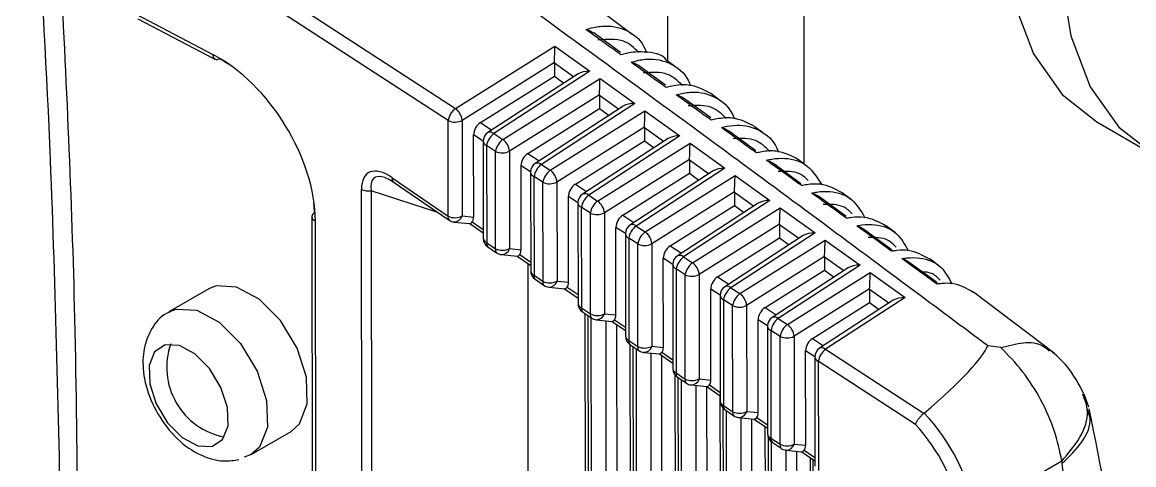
# Model space of a CAD drawing. Extents: x 7 to 135, y 3 to 97.
# Drawn here: x 100.025 to 101.107, y 75.005 to 75.435 of the extents above; entities that cross this region are included whole.
import ezdxf

# ---------------------------------------------------------------- set-up
doc = ezdxf.new("R2010")
doc.units = 0
doc.header["$MEASUREMENT"] = 0
doc.layers.add('OBJECT', color=7, linetype='CONTINUOUS')

msp = doc.modelspace()

# ---------------------------------------------------------------- linework, layer by layer
at = {"layer": 'OBJECT'}
for p, q in [((100.6533, 75.3971), (100.6533, 82.2536)), ((100.7862, 75.2971), (100.7862, 82.1769)), ((100.6187, 75.4232), (100.3366, 75.6355)), ((100.1423, 75.5488), (100.4465, 75.3512)), ((100.4393, 75.3395), (100.1349, 75.5372)), ((100.135, 75.4432), (100.2103, 75.4039)), ((100.1372, 75.4386), (100.2124, 75.3993)), ((100.6073, 75.4057), (100.5812, 75.4247)), ((100.4465, 75.3512), (100.5434, 75.4119)), ((100.5434, 75.4119), (100.5774, 75.3875)), ((100.6614, 75.3911), (100.6524, 75.3978)), ((100.5429, 75.396), (100.453, 75.3397)), ((100.5774, 75.3875), (100.484, 75.3268)), ((100.5429, 75.3954), (100.5429, 75.3827)), ((100.5615, 75.382), (100.5429, 75.3954)), ((100.6512, 75.3739), (100.6249, 75.393)), ((100.4709, 75.3375), (100.5429, 75.3827)), ((100.5659, 75.3849), (100.4781, 75.3278)), ((100.4927, 75.3212), (100.5873, 75.3805)), ((100.5429, 75.3827), (100.5522, 75.376)), ((100.5873, 75.3805), (100.6213, 75.3561)), ((100.7041, 75.3589), (100.6951, 75.3657)), ((100.5868, 75.3645), (100.4992, 75.3097)), ((100.6213, 75.3561), (100.5302, 75.2968)), ((100.5867, 75.364), (100.5867, 75.3512)), ((100.6054, 75.3506), (100.5867, 75.364)), ((100.6951, 75.342), (100.6687, 75.3612)), ((100.5171, 75.3075), (100.5867, 75.3512)), ((100.6098, 75.3535), (100.5242, 75.2978)), ((100.5388, 75.2912), (100.6311, 75.349)), ((100.5867, 75.3512), (100.5961, 75.3445)), ((100.6311, 75.349), (100.6651, 75.3246)), ((100.4394, 75.2465), (100.4393, 75.3395)), ((100.453, 75.3397), (100.4531, 75.2467)), ((100.4709, 75.3375), (100.482, 75.3303)), ((100.6306, 75.3331), (100.5454, 75.2797)), ((100.7451, 75.3281), (100.7378, 75.3335)), ((101.071, 75.3383), (101.1261, 75.3065)), ((100.4643, 75.2456), (100.4642, 75.3256)), ((100.4735, 75.3195), (100.4642, 75.3256)), ((100.484, 75.3268), (100.4927, 75.3212)), ((100.6536, 75.322), (100.5704, 75.2678)), ((100.6651, 75.3246), (100.5763, 75.2668)), ((100.6306, 75.3325), (100.6306, 75.3197)), ((100.6492, 75.3191), (100.6306, 75.3325)), ((100.7391, 75.3101), (100.7125, 75.3295)), ((100.4735, 75.3194), (100.4736, 75.225)), ((100.4855, 75.3095), (100.4769, 75.3151)), ((100.4769, 75.3151), (100.477, 75.2207)), ((100.5633, 75.2775), (100.6306, 75.3197)), ((100.585, 75.2612), (100.675, 75.3175)), ((100.6306, 75.3197), (100.6399, 75.3131)), ((100.675, 75.3175), (100.709, 75.2931)), ((100.4856, 75.2148), (100.4855, 75.3095)), ((100.4992, 75.3097), (100.4993, 75.215)), ((100.5171, 75.3075), (100.5282, 75.3004)), ((100.6744, 75.3016), (100.5916, 75.2497)), ((100.6744, 75.301), (100.6744, 75.2883)), ((100.6931, 75.2877), (100.6744, 75.301)), ((100.7895, 75.2946), (100.7805, 75.3014)), ((100.5105, 75.2139), (100.5104, 75.2956)), ((100.5197, 75.2895), (100.5104, 75.2956)), ((100.5197, 75.2894), (100.5198, 75.1933)), ((100.5302, 75.2968), (100.5388, 75.2912)), ((100.6975, 75.2905), (100.6165, 75.2379)), ((100.709, 75.2931), (100.6224, 75.2369)), ((100.783, 75.2781), (100.7563, 75.2977)), ((100.3849, 75.2839), (100.4394, 75.2465)), ((100.3859, 75.28), (100.4404, 75.2426)), ((100.5317, 75.2795), (100.523, 75.2851)), ((100.523, 75.2851), (100.5231, 75.1891)), ((100.5318, 75.1831), (100.5317, 75.2795)), ((100.5454, 75.2797), (100.5455, 75.1833)), ((100.6095, 75.2475), (100.6744, 75.2883)), ((100.6312, 75.2312), (100.7188, 75.2861)), ((100.6744, 75.2883), (100.6837, 75.2816)), ((100.7188, 75.2861), (100.7528, 75.2617)), ((100.3558, 74.5845), (100.3551, 75.2724)), ((100.3644, 75.2711), (100.3651, 74.5832)), ((100.4293, 75.2502), (100.3644, 75.2711)), ((100.5633, 75.2775), (100.5743, 75.2704)), ((100.7183, 75.2702), (100.6377, 75.2197)), ((100.7183, 75.2696), (100.7183, 75.2568)), ((100.7369, 75.2562), (100.7183, 75.2696)), ((100.8322, 75.2625), (100.8232, 75.2692)), ((100.5566, 75.1822), (100.5566, 75.2656)), ((100.5658, 75.2595), (100.5566, 75.2656)), ((100.5658, 75.2594), (100.5659, 75.1617)), ((100.5763, 75.2668), (100.585, 75.2612)), ((100.7413, 75.2591), (100.6627, 75.2079)), ((100.7528, 75.2617), (100.6686, 75.2069)), ((100.8269, 75.2461), (100.8, 75.2658)), ((100.3068, 75.2461), (100.3074, 74.666)), ((100.4531, 75.2467), (100.4643, 75.2456)), ((100.5779, 75.2495), (100.5691, 75.2552)), ((100.5691, 75.2552), (100.5692, 75.1574)), ((100.578, 75.1514), (100.5779, 75.2495)), ((100.5916, 75.2497), (100.5917, 75.1516)), ((100.6095, 75.2475), (100.6204, 75.2404)), ((100.6556, 75.2175), (100.7183, 75.2568)), ((100.6774, 75.2012), (100.7627, 75.2546)), ((100.7183, 75.2568), (100.7276, 75.2501)), ((100.7627, 75.2546), (100.7967, 75.2302)), ((100.3101, 75.2418), (100.3107, 74.6617)), ((100.4451, 75.2408), (100.4606, 75.2393)), ((100.4604, 75.2393), (100.4736, 75.2302)), ((100.4629, 75.2409), (100.4736, 75.2335)), ((100.6028, 75.1505), (100.6027, 75.2356)), ((100.612, 75.2296), (100.6027, 75.2356)), ((100.6224, 75.2369), (100.6312, 75.2312)), ((100.7621, 75.2387), (100.6839, 75.1897)), ((100.7621, 75.2381), (100.7621, 75.2253)), ((100.7808, 75.2247), (100.7621, 75.2381)), ((100.8749, 75.2303), (100.8659, 75.2371)), ((100.612, 75.2295), (100.6121, 75.13)), ((100.624, 75.2195), (100.6153, 75.2252)), ((100.6153, 75.2252), (100.6154, 75.1257)), ((100.7018, 75.1875), (100.7621, 75.2253)), ((100.7852, 75.2276), (100.7088, 75.1779)), ((100.7967, 75.2302), (100.7147, 75.1769)), ((100.7621, 75.2253), (100.7714, 75.2187)), ((100.8709, 75.2141), (100.8438, 75.2339)), ((100.477, 75.2207), (100.4856, 75.2148)), ((100.478, 75.2168), (100.4866, 75.2109)), ((100.4993, 75.215), (100.5105, 75.2139)), ((100.6242, 75.1197), (100.624, 75.2195)), ((100.6377, 75.2197), (100.6379, 75.1199)), ((100.6556, 75.2175), (100.6666, 75.2104)), ((100.7236, 75.1712), (100.8065, 75.2231)), ((100.8065, 75.2231), (100.8405, 75.1987)), ((100.4913, 75.2091), (100.5068, 75.2076)), ((100.5066, 75.2076), (100.5198, 75.1986)), ((100.5091, 75.2092), (100.5198, 75.2018)), ((100.649, 75.1188), (100.6489, 75.2056)), ((100.6581, 75.1996), (100.6489, 75.2056)), ((100.6686, 75.2069), (100.6774, 75.2012)), ((100.806, 75.2072), (100.7301, 75.1597)), ((100.806, 75.2066), (100.806, 75.1939)), ((100.8246, 75.1933), (100.806, 75.2066)), ((100.9175, 75.198), (100.9084, 75.2049)), ((100.5177, 74.6799), (100.5172, 75.2004)), ((100.6581, 75.1995), (100.6582, 75.0983)), ((100.6702, 75.1895), (100.6614, 75.1952)), ((100.6614, 75.1952), (100.6615, 75.0941)), ((100.748, 75.1575), (100.806, 75.1939)), ((100.829, 75.1961), (100.7549, 75.1479)), ((100.8405, 75.1987), (100.7609, 75.1469)), ((100.806, 75.1939), (100.8153, 75.1872)), ((100.915, 75.1822), (100.8875, 75.2022)), ((100.5231, 75.1891), (100.5318, 75.1831)), ((100.5241, 75.1851), (100.5328, 75.1792)), ((100.5455, 75.1833), (100.5566, 75.1822)), ((100.6703, 75.088), (100.6702, 75.1895)), ((100.6839, 75.1897), (100.684, 75.0882)), ((100.7018, 75.1875), (100.7127, 75.1805)), ((100.7698, 75.1412), (100.8504, 75.1917)), ((100.8504, 75.1917), (100.8844, 75.1673)), ((100.2065, 75.1758), (100.1676, 75.1533)), ((100.5375, 75.1774), (100.553, 75.1759)), ((100.5528, 75.1759), (100.5659, 75.1669)), ((100.5553, 75.1775), (100.5659, 75.1702)), ((100.6952, 75.0871), (100.6951, 75.1756)), ((100.7042, 75.1696), (100.6951, 75.1756)), ((100.7147, 75.1769), (100.7236, 75.1712)), ((100.8498, 75.1758), (100.7763, 75.1297)), ((100.8498, 75.1752), (100.8498, 75.1624)), ((100.8685, 75.1618), (100.8498, 75.1752)), ((101.0297, 75.1131), (100.951, 75.1727)), ((100.7042, 75.1695), (100.7044, 75.0667)), ((100.7164, 75.1595), (100.7076, 75.1652)), ((100.7076, 75.1652), (100.7077, 75.0624)), ((100.7165, 75.0563), (100.7164, 75.1595)), ((100.7301, 75.1597), (100.7302, 75.0565)), ((100.7942, 75.1275), (100.8498, 75.1624)), ((100.8729, 75.1647), (100.8011, 75.118)), ((100.8844, 75.1673), (100.807, 75.117)), ((100.8498, 75.1624), (100.8591, 75.1557)), ((100.5692, 75.1574), (100.578, 75.1514)), ((100.5703, 75.1534), (100.579, 75.1475)), ((100.5726, 75.1519), (100.5731, 74.6421)), ((100.5755, 75.1499), (100.576, 74.6369)), ((100.5917, 75.1516), (100.6028, 75.1505)), ((100.748, 75.1575), (100.7589, 75.1505)), ((100.5794, 74.6354), (100.5788, 75.1476)), ((100.5837, 75.1457), (100.5992, 75.1442)), ((100.5929, 75.1448), (100.5935, 74.6438)), ((100.599, 75.1442), (100.6121, 75.1352)), ((100.6015, 75.1458), (100.6121, 75.1385)), ((100.6042, 74.6826), (100.6037, 75.141)), ((100.7414, 75.0554), (100.7413, 75.1456)), ((100.7504, 75.1397), (100.7413, 75.1456)), ((100.7504, 75.1395), (100.7505, 75.035)), ((100.7609, 75.1469), (100.7698, 75.1412)), ((100.7626, 75.1295), (100.7537, 75.1353)), ((100.7537, 75.1353), (100.7538, 75.0307)), ((100.7627, 75.0246), (100.7626, 75.1295)), ((100.7763, 75.1297), (100.7764, 75.0248)), ((100.7942, 75.1275), (100.805, 75.1205)), ((100.6154, 75.1257), (100.6242, 75.1197)), ((100.6164, 75.1218), (100.6252, 75.1158)), ((100.6164, 75.1218), (100.617, 74.6231)), ((100.6193, 75.1198), (100.6199, 74.6178)), ((100.6232, 74.6164), (100.6227, 75.1175)), ((100.6379, 75.1199), (100.649, 75.1188)), ((100.807, 75.117), (100.9028, 75.0547)), ((100.9777, 75.1186), (100.9648, 75.1205)), ((100.6298, 75.114), (100.6454, 75.1125)), ((100.6368, 75.1134), (100.6373, 74.6247)), ((100.6452, 75.1125), (100.6582, 75.1036)), ((100.648, 74.6636), (100.6475, 75.1109)), ((100.6476, 75.1141), (100.6582, 75.1068)), ((100.7876, 75.0237), (100.7875, 75.1156)), ((100.7965, 75.1097), (100.7875, 75.1156)), ((100.7965, 75.1096), (100.7966, 75.0033)), ((100.7998, 75.1053), (100.8, 74.999)), ((100.8944, 75.0439), (100.7998, 75.1053)), ((100.6603, 75.0923), (100.6608, 74.604)), ((100.6615, 75.0941), (100.6703, 75.088)), ((100.6626, 75.0901), (100.6714, 75.0841)), ((100.6632, 75.0897), (100.6637, 74.5988)), ((100.6671, 74.5974), (100.6665, 75.0874)), ((100.684, 75.0882), (100.6952, 75.0871)), ((100.676, 75.0823), (100.6916, 75.0808)), ((100.6806, 75.0819), (100.6811, 74.6057)), ((100.6914, 75.0808), (100.7044, 75.0719)), ((100.6919, 74.6446), (100.6914, 75.0808)), ((100.6938, 75.0824), (100.7044, 75.0751)), ((101.0632, 75.0607), (101.0586, 75.0735)), ((100.7041, 75.0721), (100.7046, 74.585)), ((100.7077, 75.0624), (100.7165, 75.0563)), ((100.707, 75.0599), (100.7076, 74.5798)), ((100.7087, 75.0584), (100.7176, 75.0524)), ((100.7109, 74.5783), (100.7104, 75.0573)), ((100.7302, 75.0565), (100.7414, 75.0554)), ((100.9028, 75.0547), (100.9031, 75.0549)), ((100.7222, 75.0507), (100.7378, 75.0491)), ((100.7245, 75.0504), (100.725, 74.5867)), ((100.7357, 74.6256), (100.7352, 75.0493)), ((100.7375, 75.0491), (100.7505, 75.0402)), ((100.74, 75.0507), (100.7505, 75.0435)), ((100.7479, 75.042), (100.7485, 74.566)), ((100.2476, 75.0148), (100.2865, 75.0372)), ((100.7509, 75.0323), (100.7514, 74.5608)), ((100.7538, 75.0307), (100.7627, 75.0246)), ((100.7547, 74.5593), (100.7542, 75.0272)), ((100.7548, 75.0268), (100.7637, 75.0207)), ((100.7683, 75.019), (100.7688, 74.5677)), ((100.7684, 75.019), (100.7839, 75.0174)), ((100.7764, 75.0248), (100.7876, 75.0237)), ((100.7862, 75.019), (100.7966, 75.0118)), ((100.2476, 75.0148), (100.2407, 75.012)), ((100.7795, 74.6065), (100.7791, 75.0179)), ((100.7837, 75.0174), (100.7966, 75.0086)), ((100.7918, 75.0119), (100.7923, 74.547)), ((100.7947, 75.0099), (100.7952, 74.5417)), ((101.037, 75.0083), (100.9517, 74.959)), ((101.0373, 75.0061), (101.037, 75.0083))]:
    msp.add_line(p, q, dxfattribs=at)
at = {"layer": 'OBJECT', "flags": 128}
for points in [[(101.1716, 75.9792), (101.1224, 75.9211), (101.0786, 75.8565), (101.0417, 75.7875), (101.0126, 75.7161), (100.9925, 75.6448), (100.982, 75.5759), (100.9813, 75.5114), (100.9905, 75.4536), (101.0094, 75.4043), (101.0372, 75.365), (101.071, 75.3383)], [(101.2267, 75.9473), (101.1776, 75.8893), (101.1338, 75.8247), (101.0968, 75.7556), (101.0678, 75.6843), (101.0477, 75.613), (101.0371, 75.544), (101.0364, 75.4796), (101.0457, 75.4218), (101.0645, 75.3724), (101.0924, 75.3332), (101.1284, 75.3052), (101.1713, 75.2894), (101.2198, 75.2864), (101.2724, 75.2962), (101.3272, 75.3185), (101.3827, 75.3526), (101.3964, 75.3629)], [(100.2865, 75.0372), (100.2946, 75.0444), (100.3023, 75.0638), (100.3015, 75.0898), (100.2924, 75.1182), (100.2762, 75.1449), (100.2555, 75.1658), (100.2335, 75.1776), (100.2134, 75.1786), (100.2065, 75.1758)], [(100.1678, 75.1535), (100.1745, 75.1561), (100.1946, 75.1551), (100.2166, 75.1433), (100.2373, 75.1225), (100.2535, 75.0958), (100.2627, 75.0673), (100.2634, 75.0414), (100.2557, 75.0219), (100.2476, 75.0148)], [(100.1639, 75.1215), (100.1536, 75.1147), (100.1483, 75.1013), (100.1488, 75.0835), (100.1551, 75.0639), (100.1662, 75.0456), (100.1805, 75.0312), (100.1956, 75.0231), (100.2094, 75.0224), (100.2198, 75.0293), (100.2251, 75.0426), (100.2245, 75.0605), (100.2182, 75.08), (100.2071, 75.0984), (100.1929, 75.1127), (100.1777, 75.1208), (100.1639, 75.1215)]]:
    msp.add_lwpolyline(points, dxfattribs=at)
at = {"layer": 'OBJECT'}
for centre, radius, start, end in [((100.215, 75.4032), 0.00468, 171.8211, 236.5711), ((100.2141, 75.4032), 0.00425, 246.7615, 303.6177), ((100.4575, 75.3364), 0.0184, 126.6338, 170.2782), ((100.4366, 75.338), 0.0165, 5.8983, 53.2746), ((100.446, 75.3535), 0.0155, 244.5829, 296.9547), ((100.4835, 75.3194), 0.01, 123.0352, 180.0622), ((100.495, 75.312), 0.0184, 126.6338, 170.2782), ((100.4803, 75.3228), 0.00545, 47.0064, 113.9719), ((100.4785, 75.3198), 0.00501, 185.012, 250.4464), ((100.5037, 75.3064), 0.0184, 126.6338, 170.2782), ((100.4828, 75.308), 0.0165, 5.8983, 53.2746), ((100.4922, 75.3235), 0.0155, 244.5829, 296.9547), ((100.5297, 75.2894), 0.01, 123.0352, 180.0622), ((100.5247, 75.2899), 0.00501, 185.012, 250.4464), ((100.5412, 75.282), 0.0184, 126.6338, 170.2782), ((100.5264, 75.2928), 0.00545, 47.0064, 113.9719), ((100.5498, 75.2764), 0.0184, 126.6338, 170.2782), ((100.529, 75.278), 0.0165, 5.8983, 53.2746), ((100.3886, 75.2828), 0.00392, 163.1555, 226.0349), ((100.5383, 75.2935), 0.0155, 244.5829, 296.9547), ((100.3618, 75.2866), 0.0156, 244.7509, 279.5823), ((100.5758, 75.2595), 0.01, 123.0352, 180.0622), ((100.5726, 75.2629), 0.00545, 47.0064, 113.9719), ((100.5708, 75.2599), 0.00501, 185.012, 250.4464), ((100.5873, 75.2521), 0.0184, 126.6338, 170.2782), ((100.596, 75.2464), 0.0184, 126.6338, 170.2782), ((100.5752, 75.248), 0.0165, 5.8983, 53.2746), ((100.3114, 75.2458), 0.00462, 119.4595, 176.088), ((100.3118, 75.2466), 0.00505, 185.3619, 250.0965), ((100.4432, 75.2454), 0.00392, 163.1555, 226.0349), ((100.4461, 75.2605), 0.0155, 244.5829, 296.9547), ((100.4452, 75.2491), 0.00822, 269.0522, 343.1955), ((100.5845, 75.2635), 0.0155, 244.5829, 296.9547), ((100.4461, 75.2508), 0.01, 235.5362, 264.2804), ((100.622, 75.2295), 0.01, 123.0352, 180.0622), ((100.6334, 75.2221), 0.0184, 126.6338, 170.2782), ((100.6187, 75.2329), 0.00545, 47.0064, 113.9719), ((100.4836, 75.225), 0.01, 180.0622, 235.5362), ((100.4788, 75.2256), 0.00516, 186.0734, 249.3851), ((100.617, 75.2299), 0.00501, 185.012, 250.4464), ((100.6422, 75.2164), 0.0184, 126.6338, 170.2782), ((100.6214, 75.218), 0.0165, 5.8983, 53.2746), ((100.4807, 75.2196), 0.00392, 163.1555, 226.0349), ((100.4893, 75.2137), 0.00392, 163.1555, 226.0349), ((100.4923, 75.2288), 0.0155, 244.5829, 296.9547), ((100.4914, 75.2174), 0.00822, 269.0522, 343.1955), ((100.6307, 75.2335), 0.0155, 244.5829, 296.9547), ((100.4923, 75.2191), 0.01, 235.5362, 264.2804), ((100.6681, 75.1995), 0.01, 123.0352, 180.0622), ((100.6796, 75.1921), 0.0184, 126.6338, 170.2782), ((100.6649, 75.2029), 0.00545, 47.0064, 113.9719), ((100.5298, 75.1934), 0.01, 180.0622, 235.5362), ((100.5249, 75.1939), 0.00516, 186.0734, 249.3851), ((100.6631, 75.1999), 0.00501, 185.012, 250.4464), ((100.6884, 75.1864), 0.0184, 126.6338, 170.2782), ((100.6676, 75.188), 0.0165, 5.8983, 53.2746), ((100.5268, 75.1879), 0.00392, 163.1555, 226.0349), ((100.5355, 75.182), 0.00392, 163.1555, 226.0349), ((100.5384, 75.1971), 0.0155, 244.5829, 296.9547), ((100.5376, 75.1857), 0.00822, 269.0522, 343.1955), ((100.6769, 75.2035), 0.0155, 244.5829, 296.9547), ((100.5385, 75.1874), 0.01, 235.5362, 264.2804), ((100.7142, 75.1695), 0.01, 123.0352, 180.0622), ((100.7257, 75.1621), 0.0184, 126.6338, 170.2782), ((100.711, 75.1729), 0.00545, 47.0064, 113.9719), ((100.7346, 75.1564), 0.0184, 126.6338, 170.2782), ((100.7137, 75.158), 0.0165, 5.8983, 53.2746), ((100.5759, 75.1617), 0.01, 180.0622, 235.5362), ((100.5711, 75.1622), 0.00516, 186.0734, 249.3851), ((100.7092, 75.17), 0.00501, 185.012, 250.4464), ((100.7231, 75.1735), 0.0155, 244.5829, 296.9547), ((100.573, 75.1563), 0.00392, 163.1555, 226.0349), ((100.5817, 75.1503), 0.00392, 163.1555, 226.0349), ((100.5846, 75.1654), 0.0155, 244.5829, 296.9547), ((100.5838, 75.154), 0.00822, 269.0522, 343.1955), ((100.5847, 75.1557), 0.01, 235.5362, 264.2804), ((100.7604, 75.1396), 0.01, 123.0352, 180.0622), ((100.7554, 75.14), 0.00501, 185.012, 250.4464), ((100.7719, 75.1322), 0.0184, 126.6338, 170.2782), ((100.7572, 75.143), 0.00545, 47.0064, 113.9719), ((100.7808, 75.1264), 0.0184, 126.6338, 170.2782), ((100.7599, 75.128), 0.0165, 5.8983, 53.2746), ((100.6221, 75.13), 0.01, 180.0622, 235.5362), ((100.6172, 75.1306), 0.00516, 186.0734, 249.3851), ((100.7693, 75.1435), 0.0155, 244.5829, 296.9547), ((100.2343, 75.0995), 0.0689, 160.7285, 259.2662), ((100.6191, 75.1246), 0.00392, 163.1555, 226.0349), ((100.6279, 75.1186), 0.00392, 163.1555, 226.0349), ((100.6308, 75.1337), 0.0155, 244.5829, 296.9547), ((100.63, 75.1223), 0.00822, 269.0522, 343.1955), ((100.8065, 75.1096), 0.01, 123.0352, 180.0622), ((100.818, 75.1022), 0.0184, 126.6338, 170.2782), ((100.8033, 75.1132), 0.00526, 45.6371, 115.3412), ((100.6308, 75.124), 0.01, 235.5362, 264.2804), ((100.8015, 75.11), 0.00501, 185.012, 250.4464), ((100.6682, 75.0983), 0.01, 180.0622, 235.5362), ((100.6633, 75.0989), 0.00516, 186.0734, 249.3851), ((100.6653, 75.0929), 0.00392, 163.1555, 226.0349), ((100.6741, 75.0869), 0.00392, 163.1555, 226.0349), ((100.677, 75.102), 0.0155, 244.5829, 296.9547), ((100.677, 75.0923), 0.01, 235.5362, 264.2804), ((100.6762, 75.0906), 0.00822, 269.0522, 343.1955), ((100.7144, 75.0667), 0.01, 180.0622, 235.5362), ((100.7095, 75.0672), 0.00516, 186.0734, 249.3851), ((100.7114, 75.0613), 0.00392, 163.1555, 226.0349), ((100.7203, 75.0552), 0.00392, 163.1555, 226.0349), ((100.7232, 75.0703), 0.0155, 244.5829, 296.9547), ((100.7232, 75.0606), 0.01, 235.5362, 264.2804), ((100.7224, 75.0589), 0.00822, 269.0522, 343.1955), ((100.7605, 75.035), 0.01, 180.0622, 235.5362), ((100.7556, 75.0355), 0.00516, 186.0734, 249.3851), ((100.7576, 75.0296), 0.00392, 163.1555, 226.0349), ((100.7665, 75.0235), 0.00392, 163.1555, 226.0349), ((100.7694, 75.0386), 0.0155, 244.5829, 296.9547), ((100.7694, 75.0289), 0.01, 235.5362, 264.2804), ((100.7685, 75.0272), 0.00822, 269.0522, 343.1955)]:
    msp.add_arc(centre, radius, start, end, dxfattribs=at)
for centre, major_axis, ratio, start_param, end_param in [((100.5429, 75.4045), (0.0004, 0.012), 0.026308, 3.925937, 5.374273), ((100.2097, 75.2935), (-0.0726, 0.1139), 0.608978, 3.905358, 5.468558), ((100.2164, 75.2978), (-0.0676, 0.1053), 0.603786, 5.317784, 5.466937), ((100.55, 75.3995), (0.00502, 0.00869), 0.583741, 2.281694, 2.351795), ((100.5769, 75.3801), (0.014, -0.0003), 0.527442, 1.548549, 2.484302), ((100.5868, 75.3731), (0.0004, 0.012), 0.026308, 3.925937, 5.374273), ((100.5939, 75.368), (0.00502, 0.00869), 0.583741, 2.281694, 2.351795), ((100.6208, 75.3487), (0.014, -0.0003), 0.527442, 1.548549, 2.484302), ((100.6306, 75.3416), (0.0004, 0.012), 0.026308, 3.925937, 5.374273), ((100.4713, 75.3296), (0.00502, 0.00866), 0.587414, 0.838779, 2.350861), ((100.6377, 75.3365), (0.00502, 0.00869), 0.583741, 2.281694, 2.351795), ((100.6646, 75.3172), (0.014, -0.0003), 0.527442, 1.548549, 2.484302), ((100.6745, 75.3101), (0.0004, 0.012), 0.026308, 3.925937, 5.374273), ((100.5175, 75.2996), (0.00502, 0.00866), 0.587414, 0.838779, 2.350861), ((100.6816, 75.3051), (0.00502, 0.00869), 0.583741, 2.281694, 2.351795), ((100.3906, 75.242), (-0.0289, 0.0466), 0.443449, 5.494018, 6.905544), ((100.7085, 75.2857), (0.014, -0.0003), 0.527442, 1.548549, 2.484302), ((100.3973, 75.2463), (-0.0302, 0.037), 0.376424, 5.756242, 6.859874), ((100.7183, 75.2787), (0.0004, 0.012), 0.026308, 3.925937, 5.374273), ((100.5637, 75.2696), (0.00502, 0.00866), 0.587414, 0.838779, 2.350861), ((100.7254, 75.2736), (0.00502, 0.00869), 0.583741, 2.281694, 2.351795), ((100.2164, 75.2978), (-0.0676, 0.1053), 0.603786, 3.903737, 3.993103), ((100.7523, 75.2543), (0.014, -0.0003), 0.527442, 1.548549, 2.484302), ((100.6099, 75.2396), (0.00502, 0.00866), 0.587414, 0.838779, 2.350861), ((100.7622, 75.2472), (0.0004, 0.012), 0.026308, 3.925937, 5.374273), ((100.464, 75.249), (0.00354, 0.00967), 0.277054, 3.07072, 3.819857), ((100.4568, 75.2497), (-0.0047, 0.00996), 0.580423, 3.413937, 4.031669), ((100.7693, 75.2421), (0.00502, 0.00869), 0.583741, 2.281694, 2.351795), ((100.7962, 75.2228), (0.014, -0.0003), 0.527442, 1.548549, 2.484302), ((100.503, 75.218), (-0.0047, 0.00996), 0.580423, 3.413937, 4.031669), ((100.6561, 75.2096), (0.00502, 0.00866), 0.587414, 0.838779, 2.350861), ((100.806, 75.2157), (0.0004, 0.012), 0.026308, 3.925937, 5.374273), ((100.5102, 75.2173), (0.00354, 0.00967), 0.277054, 3.07072, 3.819857), ((100.8131, 75.2107), (0.00502, 0.00869), 0.583741, 2.281694, 2.351795), ((100.84, 75.1914), (0.014, -0.0003), 0.527442, 1.548549, 2.484302), ((100.5492, 75.1863), (-0.0047, 0.00996), 0.580423, 3.413937, 4.031669), ((100.7023, 75.1796), (0.00502, 0.00866), 0.587414, 0.838779, 2.350861), ((100.8499, 75.1843), (0.0004, 0.012), 0.026308, 3.925937, 5.374273), ((100.5563, 75.1856), (0.00354, 0.00967), 0.277054, 3.07072, 3.819857), ((100.857, 75.1792), (0.00502, 0.00869), 0.583741, 2.281694, 2.351795), ((100.8839, 75.1599), (0.014, -0.0003), 0.527442, 1.548549, 2.484302), ((100.5954, 75.1546), (-0.0047, 0.00996), 0.580423, 3.413937, 4.031669), ((100.7484, 75.1496), (0.00502, 0.00866), 0.587414, 0.838779, 2.350861), ((100.6025, 75.1539), (0.00354, 0.00967), 0.277054, 3.07072, 3.819857), ((100.7946, 75.1196), (0.00502, 0.00866), 0.587414, 0.838779, 2.350861), ((100.6416, 75.1229), (-0.0047, 0.00996), 0.580423, 3.413937, 4.031669), ((99.3345, 74.1039), (1.6307, 1.0246), 0.049855, 5.973274, 6.214388), ((100.6487, 75.1222), (0.00354, 0.00967), 0.277054, 3.07072, 3.819857), ((100.6878, 75.0912), (-0.0047, 0.00996), 0.580423, 3.413937, 4.031669), ((100.6949, 75.0905), (0.00354, 0.00967), 0.277054, 3.07072, 3.819857), ((100.7339, 75.0595), (-0.0047, 0.00996), 0.580423, 3.413937, 4.031669), ((100.8643, 74.9871), (-0.0645, 0.1012), 0.60462, 4.083472, 5.020093), ((100.7411, 75.0588), (0.00354, 0.00967), 0.277054, 3.07072, 3.819857), ((100.8576, 74.9828), (-0.0596, 0.0926), 0.607015, 4.080801, 5.002335), ((100.7873, 75.0271), (0.00354, 0.00967), 0.277054, 3.07072, 3.819857), ((100.7801, 75.0278), (-0.0047, 0.00996), 0.580423, 3.413937, 4.031669)]:
    msp.add_ellipse(centre, major_axis=major_axis, ratio=ratio, start_param=start_param, end_param=end_param, dxfattribs=at)
for points, knots in [([(100.0789, 74.94), (100.0783, 75.0091), (100.0764, 75.1967), (100.0623, 75.4946), (100.0493, 75.7255), (100.0391, 75.8388), (100.0389, 75.8408)], [0, 0, 0, 0, 0.225668, 0.612173, 0.993157, 1, 1, 1, 1]), ([(100.0629, 74.9161), (100.0602, 75.0451), (100.0538, 75.3446), (100.0339, 75.6358), (100.0225, 75.8015)], [0, 0, 0, 0, 0.430633, 1, 1, 1, 1]), ([(100.9648, 75.1205), (100.9609, 75.1234), (100.9411, 75.1381), (100.8583, 75.1997), (100.6986, 75.3181), (100.5532, 75.4239), (100.4716, 75.4831)], [0, 0, 0, 0, 0.024148, 0.120739, 0.507103, 1, 1, 1, 1]), ([(100.5736, 75.428), (100.5754, 75.4286), (100.5819, 75.4305), (100.5969, 75.4326), (100.6159, 75.4276), (100.6287, 75.4164), (100.632, 75.4066), (100.6324, 75.4054)], [0, 0, 0, 0, 0.071488, 0.247753, 0.599661, 0.951894, 1, 1, 1, 1]), ([(100.6077, 75.4034), (100.603, 75.4068), (100.5916, 75.415), (100.5803, 75.4232), (100.5736, 75.428)], [0, 0, 0, 0, 0.412557, 1, 1, 1, 1]), ([(100.5736, 75.428), (100.5736, 75.428), (100.575, 75.4277), (100.5778, 75.427), (100.58, 75.4255), (100.5812, 75.4247)], [0, 0, 0, 0, 0.0151852, 0.4915562, 1, 1, 1, 1]), ([(100.6251, 75.4058), (100.6205, 75.4102), (100.6101, 75.42), (100.5942, 75.4185), (100.5853, 75.4176)], [0, 0, 0, 0, 0.44325, 1, 1, 1, 1]), ([(100.6526, 75.398), (100.6526, 75.398), (100.6476, 75.4046), (100.6333, 75.4067), (100.6174, 75.4061), (100.6095, 75.4039), (100.6077, 75.4034)], [0, 0, 0, 0, 0.003316, 0.544962, 0.892351, 1, 1, 1, 1]), ([(100.6176, 75.3962), (100.6194, 75.3968), (100.6257, 75.3986), (100.6406, 75.4004), (100.6594, 75.3949), (100.6718, 75.3836), (100.6749, 75.3741), (100.6752, 75.3733)], [0, 0, 0, 0, 0.071462, 0.250387, 0.607643, 0.965239, 1, 1, 1, 1]), ([(100.6516, 75.3716), (100.6469, 75.375), (100.6356, 75.3832), (100.6242, 75.3914), (100.6176, 75.3962)], [0, 0, 0, 0, 0.412528, 1, 1, 1, 1]), ([(100.6176, 75.3962), (100.6176, 75.3962), (100.6188, 75.396), (100.6216, 75.3953), (100.6237, 75.3938), (100.6249, 75.393)], [0, 0, 0, 0, 0.015507, 0.458686, 1, 1, 1, 1]), ([(100.6676, 75.3737), (100.6631, 75.378), (100.6531, 75.3876), (100.6377, 75.3864), (100.6292, 75.3857)], [0, 0, 0, 0, 0.447384, 1, 1, 1, 1]), ([(100.6952, 75.3659), (100.6883, 75.3695), (100.677, 75.3753), (100.6609, 75.374), (100.6535, 75.3721), (100.6516, 75.3716)], [0, 0, 0, 0, 0.5531562, 0.8912231, 1, 1, 1, 1]), ([(100.6615, 75.3645), (100.6633, 75.365), (100.6696, 75.3667), (100.6844, 75.3681), (100.7029, 75.3622), (100.7149, 75.3508), (100.7179, 75.3416), (100.718, 75.3411)], [0, 0, 0, 0, 0.071444, 0.253152, 0.616009, 0.979222, 1, 1, 1, 1]), ([(100.6956, 75.3398), (100.6909, 75.3432), (100.6795, 75.3514), (100.6682, 75.3597), (100.6615, 75.3645)], [0, 0, 0, 0, 0.4124967, 1, 1, 1, 1]), ([(100.6615, 75.3645), (100.6615, 75.3645), (100.6627, 75.3642), (100.6653, 75.3635), (100.6675, 75.3621), (100.6687, 75.3612)], [0, 0, 0, 0, 0.015851, 0.423518, 1, 1, 1, 1]), ([(100.7102, 75.3415), (100.7058, 75.3458), (100.6961, 75.3552), (100.6812, 75.3543), (100.673, 75.3538)], [0, 0, 0, 0, 0.45183, 1, 1, 1, 1]), ([(100.7379, 75.3337), (100.731, 75.3373), (100.7201, 75.343), (100.7045, 75.3419), (100.6974, 75.3403), (100.6956, 75.3398)], [0, 0, 0, 0, 0.562864, 0.890193, 1, 1, 1, 1]), ([(100.7055, 75.3327), (100.7072, 75.3331), (100.7135, 75.3347), (100.7281, 75.3358), (100.7464, 75.3295), (100.758, 75.318), (100.7608, 75.3091), (100.7608, 75.3089)], [0, 0, 0, 0, 0.071435, 0.256061, 0.62479, 0.993891, 1, 1, 1, 1]), ([(100.7396, 75.308), (100.7349, 75.3114), (100.7235, 75.3196), (100.7121, 75.3279), (100.7055, 75.3327)], [0, 0, 0, 0, 0.412464, 1, 1, 1, 1]), ([(100.7055, 75.3327), (100.7055, 75.3327), (100.7065, 75.3325), (100.7091, 75.3317), (100.7112, 75.3303), (100.7125, 75.3295)], [0, 0, 0, 0, 0.0162198, 0.3858597, 1, 1, 1, 1]), ([(100.7527, 75.3094), (100.7484, 75.3136), (100.739, 75.3228), (100.7247, 75.3222), (100.7169, 75.3218)], [0, 0, 0, 0, 0.4566241, 1, 1, 1, 1]), ([(100.7805, 75.3014), (100.7737, 75.3051), (100.7632, 75.3107), (100.748, 75.3099), (100.7413, 75.3084), (100.7396, 75.308)], [0, 0, 0, 0, 0.573487, 0.889092, 1, 1, 1, 1]), ([(100.7494, 75.3009), (100.7511, 75.3013), (100.7573, 75.3027), (100.7717, 75.3034), (100.7905, 75.2976), (100.799, 75.2837), (100.8032, 75.2769)], [0, 0, 0, 0, 0.071937, 0.260944, 0.63847, 1, 1, 1, 1]), ([(100.7835, 75.2762), (100.7788, 75.2796), (100.7675, 75.2878), (100.7561, 75.296), (100.7494, 75.3009)], [0, 0, 0, 0, 0.41243, 1, 1, 1, 1]), ([(100.7494, 75.3009), (100.7495, 75.3008), (100.7503, 75.3006), (100.7528, 75.2999), (100.7549, 75.2986), (100.7563, 75.2977)], [0, 0, 0, 0, 0.016616, 0.345492, 1, 1, 1, 1]), ([(100.7901, 75.2812), (100.7874, 75.2837), (100.7798, 75.2908), (100.7682, 75.2902), (100.7607, 75.2898)], [0, 0, 0, 0, 0.3491118, 1, 1, 1, 1]), ([(100.3778, 75.284), (100.3788, 75.2837), (100.3812, 75.283), (100.3842, 75.2811), (100.3859, 75.28)], [0, 0, 0, 0, 0.439981, 1, 1, 1, 1]), ([(100.8232, 75.2692), (100.8164, 75.2728), (100.8062, 75.2784), (100.7915, 75.2777), (100.7852, 75.2765), (100.7835, 75.2762)], [0, 0, 0, 0, 0.5851176, 0.8879129, 1, 1, 1, 1]), ([(100.7934, 75.269), (100.7951, 75.2693), (100.8012, 75.2706), (100.8154, 75.271), (100.8335, 75.2651), (100.8415, 75.2514), (100.8453, 75.245)], [0, 0, 0, 0, 0.072751, 0.267142, 0.655477, 1, 1, 1, 1]), ([(100.8275, 75.2443), (100.8228, 75.2477), (100.8114, 75.2559), (100.8001, 75.2642), (100.7934, 75.269)], [0, 0, 0, 0, 0.412394, 1, 1, 1, 1]), ([(100.7934, 75.269), (100.7934, 75.269), (100.7942, 75.2688), (100.7966, 75.2681), (100.7986, 75.2668), (100.8001, 75.2659)], [0, 0, 0, 0, 0.017044, 0.302167, 1, 1, 1, 1]), ([(100.8329, 75.2489), (100.8302, 75.2514), (100.8228, 75.2584), (100.8117, 75.258), (100.8046, 75.2577)], [0, 0, 0, 0, 0.359268, 1, 1, 1, 1]), ([(100.8658, 75.2369), (100.8591, 75.2406), (100.8492, 75.246), (100.835, 75.2456), (100.8291, 75.2446), (100.8275, 75.2443)], [0, 0, 0, 0, 0.597646, 0.886585, 1, 1, 1, 1]), ([(100.8373, 75.2371), (100.839, 75.2374), (100.8451, 75.2386), (100.8592, 75.2386), (100.8765, 75.2324), (100.8841, 75.2191), (100.8874, 75.213)], [0, 0, 0, 0, 0.073531, 0.273425, 0.672815, 1, 1, 1, 1]), ([(100.8714, 75.2123), (100.8668, 75.2157), (100.8554, 75.224), (100.844, 75.2323), (100.8373, 75.2371)], [0, 0, 0, 0, 0.412356, 1, 1, 1, 1]), ([(100.8373, 75.2371), (100.8374, 75.2371), (100.838, 75.2369), (100.8403, 75.2362), (100.8423, 75.235), (100.8438, 75.234)], [0, 0, 0, 0, 0.017506, 0.255603, 1, 1, 1, 1]), ([(100.8757, 75.2165), (100.873, 75.2191), (100.8659, 75.2259), (100.8552, 75.2257), (100.8484, 75.2257)], [0, 0, 0, 0, 0.370334, 1, 1, 1, 1]), ([(100.871, 75.2142), (100.8712, 75.214), (100.8714, 75.2137), (100.8714, 75.2127), (100.8714, 75.2124), (100.8714, 75.2123)], [0, 0, 0, 0, 0.716863, 0.981638, 1, 1, 1, 1]), ([(100.9083, 75.2047), (100.9017, 75.2083), (100.8922, 75.2136), (100.8786, 75.2135), (100.8731, 75.2126), (100.8714, 75.2123)], [0, 0, 0, 0, 0.610687, 0.884938, 1, 1, 1, 1]), ([(100.8813, 75.2052), (100.8829, 75.2054), (100.8889, 75.2064), (100.9029, 75.2061), (100.9197, 75.1998), (100.9267, 75.1866), (100.9298, 75.1808)], [0, 0, 0, 0, 0.074002, 0.278769, 0.68796, 1, 1, 1, 1]), ([(100.9154, 75.1804), (100.9107, 75.1838), (100.8994, 75.1921), (100.888, 75.2003), (100.8813, 75.2052)], [0, 0, 0, 0, 0.412316, 1, 1, 1, 1]), ([(100.8813, 75.2052), (100.8814, 75.2052), (100.8818, 75.205), (100.8841, 75.2044), (100.886, 75.2032), (100.8875, 75.2022)], [0, 0, 0, 0, 0.0183949, 0.2098919, 1, 1, 1, 1]), ([(100.9184, 75.1842), (100.9159, 75.1869), (100.9113, 75.1917), (100.9043, 75.1921), (100.9013, 75.1922)], [0, 0, 0, 0, 0.557076, 1, 1, 1, 1]), ([(100.915, 75.1822), (100.9151, 75.1819), (100.9154, 75.1815), (100.9154, 75.1806), (100.9154, 75.1804), (100.9154, 75.1804)], [0, 0, 0, 0, 0.773149, 0.980357, 1, 1, 1, 1]), ([(100.9508, 75.1724), (100.9443, 75.1761), (100.9352, 75.1813), (100.9221, 75.1813), (100.917, 75.1806), (100.9154, 75.1804)], [0, 0, 0, 0, 0.625127, 0.883155, 1, 1, 1, 1]), ([(100.1683, 75.153), (100.1671, 75.1526), (100.1598, 75.1498), (100.1504, 75.138), (100.1427, 75.1197), (100.1414, 75.097), (100.1475, 75.0706), (100.1622, 75.0435), (100.183, 75.0219), (100.2058, 75.0098), (100.2242, 75.0075), (100.2334, 75.0095), (100.2357, 75.0099)], [0, 0, 0, 0, 0.019156, 0.117985, 0.212952, 0.320787, 0.449862, 0.587308, 0.726632, 0.857003, 0.964525, 1, 1, 1, 1]), ([(100.9777, 75.1186), (100.9852, 75.1206), (101.0002, 75.1248), (101.0163, 75.1229), (101.0227, 75.1172), (101.0248, 75.1153)], [0, 0, 0, 0, 0.401435, 0.80287, 1, 1, 1, 1]), ([(101.0585, 75.0738), (101.0535, 75.0831), (101.0449, 75.0995), (101.0314, 75.1112), (101.0256, 75.1162)], [0, 0, 0, 0, 0.570265, 1, 1, 1, 1]), ([(101.037, 75.0083), (101.0435, 75.0159), (101.0571, 75.0317), (101.0644, 75.0555), (101.0595, 75.068), (101.0573, 75.0735)], [0, 0, 0, 0, 0.344201, 0.71245, 1, 1, 1, 1]), ([(100.9028, 75.0547), (100.902, 75.0541), (100.9005, 75.053), (100.8982, 75.0505), (100.8962, 75.0477), (100.895, 75.0456), (100.8945, 75.0443), (100.8944, 75.0439), (100.8944, 75.0439)], [0, 0, 0, 0, 0.219281, 0.438507, 0.659241, 0.882986, 0.98583, 1, 1, 1, 1]), ([(101.0373, 75.0061), (101.0443, 75.0129), (101.0588, 75.0271), (101.0667, 75.0464), (101.063, 75.0557), (101.0619, 75.0585)], [0, 0, 0, 0, 0.396398, 0.821823, 1, 1, 1, 1]), ([(101.1032, 74.7162), (101.1015, 74.7747), (101.0979, 74.8909), (101.075, 75.0032), (101.0637, 75.059)], [0, 0, 0, 0, 0.5029816, 1, 1, 1, 1])]:
    msp.add_open_spline(points, degree=3, knots=knots, dxfattribs=at)
for points in [[(101.037, 75.0083), (101.035, 75.0181), (101.0309, 75.0379), (101.0173, 75.068), (100.9995, 75.0962), (100.985, 75.1111), (100.9777, 75.1186)], [(101.0636, 74.6609), (101.0624, 74.7169), (101.0601, 74.8289), (101.0449, 74.947), (101.0373, 75.0061)]]:
    msp.add_open_spline(points, degree=3, dxfattribs=at)

doc.saveas('drawing.dxf')
